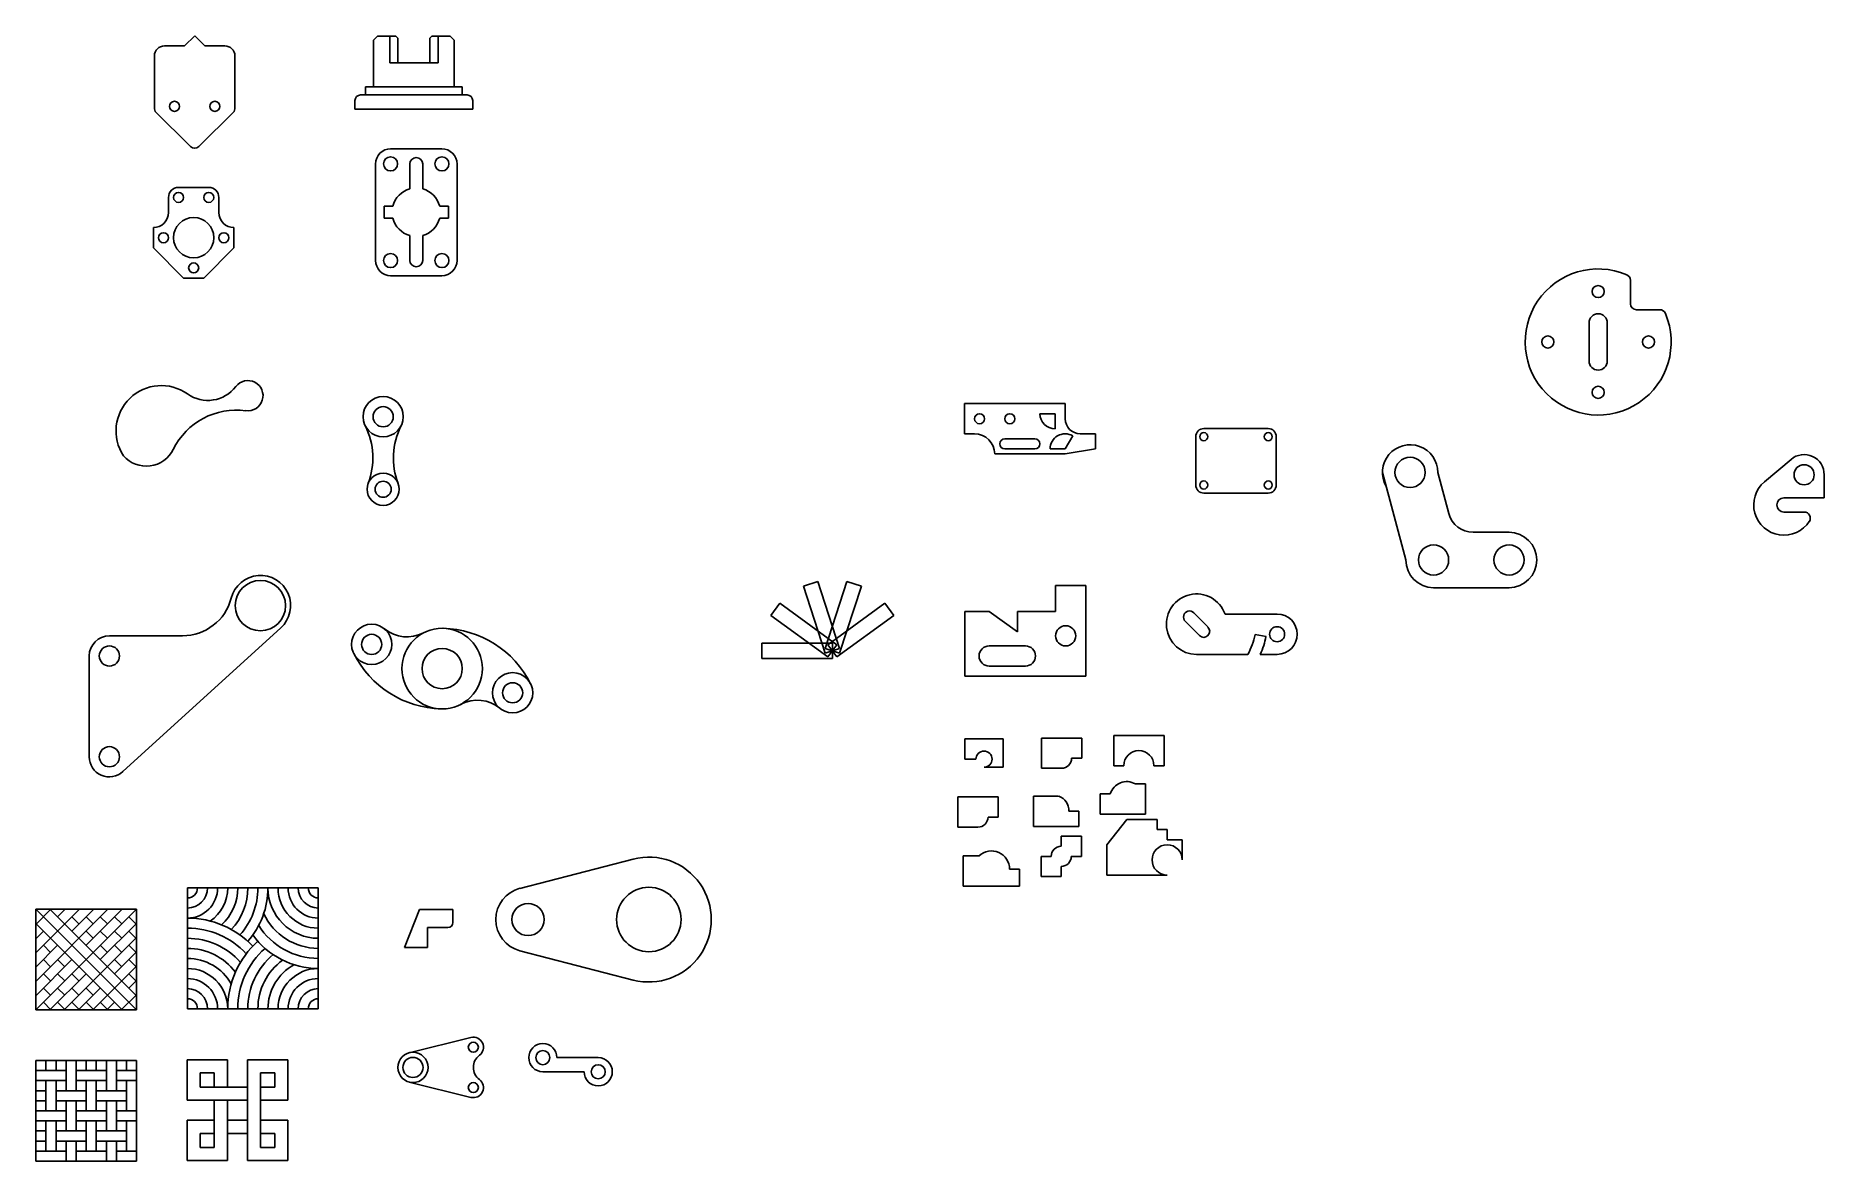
# Model space of a CAD drawing. Header units: millimetres. Extents: x 50 to 1826, y 50 to 1167.
import ezdxf

# ---------------------------------------------------------------- set-up
doc = ezdxf.new("R2010")
doc.units = ezdxf.units.MM

msp = doc.modelspace()

# ---------------------------------------------------------------- linework, layer by layer
for p, q in [((197.7, 1157.1), (177.7, 1157.1)), ((197.7, 1157.1), (207.7, 1167.1)), ((217.7, 1157.1), (207.7, 1167.1)), ((217.7, 1157.1), (237.7, 1157.1)), ((385.4, 1162.8), (389.4, 1166.8)), ((385.4, 1116.4), (385.4, 1162.8)), ((389.4, 1166.8), (401.4, 1166.8)), ((401.4, 1166.8), (407.4, 1166.8)), ((401.4, 1166.8), (401.4, 1140.4)), ((409.4, 1164.8), (407.4, 1166.8)), ((409.4, 1164.8), (409.4, 1140.4)), ((441.4, 1164.8), (443.4, 1166.8)), ((441.4, 1164.8), (441.4, 1140.4)), ((449.4, 1166.8), (443.4, 1166.8)), ((461.4, 1166.8), (449.4, 1166.8)), ((449.4, 1166.8), (449.4, 1140.4)), ((465.4, 1162.8), (461.4, 1166.8)), ((465.4, 1116.4), (465.4, 1162.8)), ((167.7, 1147.1), (167.7, 1097.1)), ((247.7, 1147.1), (247.7, 1097.1)), ((401.4, 1140.4), (425.4, 1140.4)), ((449.4, 1140.4), (425.4, 1140.4)), ((366.9, 1094.4), (366.9, 1102.8)), ((372.5, 1108.4), (377.4, 1108.4)), ((377.4, 1108.4), (377.4, 1116.4)), ((377.4, 1116.4), (385.4, 1116.4)), ((377.4, 1108.4), (425.4, 1108.4)), ((385.4, 1116.4), (425.4, 1116.4)), ((465.4, 1116.4), (425.4, 1116.4)), ((473.4, 1108.4), (425.4, 1108.4)), ((473.4, 1116.4), (465.4, 1116.4)), ((473.4, 1108.4), (473.4, 1116.4)), ((478.3, 1108.4), (473.4, 1108.4)), ((483.9, 1094.4), (483.9, 1102.8)), ((168.5, 1092.1), (203.4, 1057.2)), ((246.8, 1092.1), (211.9, 1057.2)), ((425.4, 1094.4), (366.9, 1094.4)), ((425.4, 1094.4), (483.9, 1094.4)), ((427.8, 1055), (402.3, 1055)), ((427.8, 1055), (453.3, 1055)), ((387.3, 1039.8), (387.3, 998)), ((421.4, 1015.1), (421.4, 1039.9)), ((434.2, 1015.1), (434.2, 1039.9)), ((468.3, 1039.8), (468.3, 998)), ((191.7, 1016.7), (206.7, 1016.7)), ((221.7, 1016.7), (206.7, 1016.7)), ((181.7, 991.7), (181.7, 1006.7)), ((231.7, 991.7), (231.7, 1006.7)), ((387.3, 998), (387.3, 992)), ((395.8, 992), (395.8, 998)), ((395.8, 998), (404.6, 998)), ((459.8, 998), (451.1, 998)), ((459.8, 992), (459.8, 998)), ((468.3, 998), (468.3, 992)), ((387.3, 986), (387.3, 992)), ((387.3, 944.2), (387.3, 986)), ((395.8, 992), (395.8, 986)), ((395.8, 986), (404.6, 986)), ((459.8, 986), (451.1, 986)), ((459.8, 992), (459.8, 986)), ((468.3, 986), (468.3, 992)), ((468.3, 944.2), (468.3, 986)), ((166.7, 966.7), (166.7, 976.7)), ((166.7, 956.7), (166.7, 966.7)), ((246.7, 966.7), (246.7, 976.7)), ((246.7, 956.7), (246.7, 966.7)), ((421.4, 968.8), (421.4, 944.2)), ((434.2, 968.8), (434.2, 944.2)), ((196.7, 926.7), (166.7, 956.7)), ((216.7, 926.7), (246.7, 956.7)), ((206.7, 926.7), (196.7, 926.7)), ((206.7, 926.7), (216.7, 926.7)), ((427.8, 929), (402.3, 929)), ((427.8, 929), (453.3, 929)), ((1633.7, 901.2), (1633.7, 924.4)), ((1639.7, 895.2), (1662.9, 895.2)), ((1592.7, 882.2), (1592.7, 844.2)), ((1610.7, 882.2), (1610.7, 844.2)), ((972.3, 802), (987.3, 802)), ((972.3, 787), (972.3, 802)), ((987.3, 802), (1017.3, 802)), ((1017.3, 802), (1062.3, 802)), ((1062.3, 802), (1072.3, 802)), ((1072.3, 802), (1072.3, 792)), ((972.3, 772), (972.3, 787)), ((1062.3, 792), (1047.3, 792)), ((1062.3, 777), (1062.3, 792)), ((1072.3, 792), (1072.3, 787)), ((982.3, 772), (972.3, 772)), ((1012.3, 767), (1042.3, 767)), ((1072.3, 757), (1079.8, 770)), ((1087.3, 772), (1102.3, 772)), ((1102.3, 772), (1102.3, 757)), ((1202, 721.2), (1202, 769.2)), ((1210, 777.2), (1242, 777.2)), ((1274, 777.2), (1242, 777.2)), ((1282, 721.2), (1282, 769.2)), ((1012.3, 752), (1002.3, 752)), ((1042.3, 757), (1012.3, 757)), ((1042.3, 752), (1012.3, 752)), ((1072.3, 752), (1042.3, 752)), ((1072.3, 757), (1057.3, 757)), ((1102.3, 757), (1072.3, 752)), ((1793.3, 746.7), (1766.9, 724.4)), ((1410.7, 646.8), (1387.4, 733.7)), ((1453.4, 692.8), (1442.4, 733.7)), ((1826.2, 731.4), (1826.2, 708.4)), ((1242, 713.2), (1210, 713.2)), ((1210, 713.2), (1242, 713.2)), ((1242, 713.2), (1274, 713.2)), ((1274, 713.2), (1242, 713.2)), ((1826.2, 708.4), (1786.2, 708.4)), ((1786.2, 694.4), (1806.4, 694.4)), ((1513.2, 674.3), (1477.5, 674.3)), ((826.6, 625.4), (812.4, 620.8)), ((848.3, 558.9), (826.6, 625.4)), ((855.6, 625.4), (834, 558.9)), ((869.9, 620.8), (855.6, 625.4)), ((812.4, 620.8), (834, 554.2)), ((848.3, 554.2), (869.9, 620.8)), ((1092.8, 621.5), (1062.8, 621.5)), ((1062.8, 621.5), (1062.8, 595.5)), ((1092.8, 571.5), (1092.8, 621.5)), ((1513.2, 619.3), (1438.2, 619.3)), ((788.9, 603.8), (780.1, 591.6)), ((780.1, 591.6), (836.7, 550.5)), ((845.5, 562.6), (788.9, 603.8)), ((893.3, 603.8), (836.7, 562.6)), ((845.5, 550.5), (902.2, 591.6)), ((902.2, 591.6), (893.3, 603.8)), ((996.8, 595.5), (972.8, 595.5)), ((972.8, 595.5), (972.8, 551.5)), ((1024.8, 575.5), (996.8, 595.5)), ((1062.8, 595.5), (1024.8, 595.5)), ((1024.8, 595.5), (1024.8, 575.5)), ((1214.1, 580.3), (1200, 594.4)), ((1282.8, 593.1), (1231.1, 593.1)), ((123, 571.5), (195.6, 571.5)), ((293.2, 579.3), (136.5, 436.7)), ((1092.8, 531.5), (1092.8, 571.5)), ((1191.5, 585.9), (1205.7, 571.8)), ((1260.9, 572.9), (1271.8, 570.9)), ((103, 451.5), (103, 551.5)), ((841.1, 564.1), (771.1, 564.1)), ((771.1, 564.1), (771.1, 549.1)), ((834, 554.2), (848.3, 558.9)), ((834, 558.9), (848.3, 554.2)), ((836.7, 550.5), (845.5, 562.6)), ((836.7, 562.6), (845.5, 550.5)), ((841.1, 549.1), (841.1, 564.1)), ((972.8, 551.5), (972.8, 531.5)), ((1032.8, 561.5), (996.8, 561.5)), ((1202.8, 553.1), (1253.6, 553.1)), ((1266.1, 553.1), (1282.8, 553.1)), ((771.1, 549.1), (841.1, 549.1)), ((996.8, 541.5), (1032.8, 541.5)), ((972.8, 531.5), (996.8, 531.5)), ((996.8, 531.5), (1032.8, 531.5)), ((1032.8, 531.5), (1072.8, 531.5)), ((1072.8, 531.5), (1092.8, 531.5)), ((972.7, 469.1), (1010.7, 469.1)), ((972.7, 449.1), (972.7, 469.1)), ((1010.7, 469.1), (1010.7, 441.1)), ((1048.7, 470), (1088.7, 470)), ((1048.7, 440), (1048.7, 470)), ((1088.7, 470), (1088.7, 450)), ((1120.5, 472.6), (1145.5, 472.6)), ((1120.5, 442.6), (1120.5, 472.6)), ((1170.5, 472.6), (1145.5, 472.6)), ((1170.5, 442.6), (1170.5, 472.6)), ((983.7, 449.1), (972.7, 449.1)), ((1088.7, 450), (1078.7, 450)), ((1010.7, 441.1), (991.7, 441.1)), ((1068.7, 440), (1048.7, 440)), ((1130.5, 442.6), (1120.5, 442.6)), ((1160.5, 442.6), (1170.5, 442.6)), ((965.7, 411.6), (1005.7, 411.6)), ((965.7, 381.6), (965.7, 411.6)), ((1005.7, 411.6), (1005.7, 391.6)), ((1040.8, 412.4), (1040.8, 382.4)), ((1040.8, 412.4), (1065.8, 412.4)), ((1107, 414.6), (1107, 394.6)), ((1107, 414.6), (1117, 414.6)), ((1152, 424.6), (1142, 424.6)), ((1152, 394.6), (1152, 424.6)), ((1005.7, 391.6), (995.7, 391.6)), ((1085.8, 397.4), (1075.8, 397.4)), ((1085.8, 382.4), (1085.8, 397.4)), ((1107, 394.6), (1152, 394.6)), ((985.7, 381.6), (965.7, 381.6)), ((1040.8, 382.4), (1085.8, 382.4)), ((1133.6, 389.1), (1113.6, 364.1)), ((1163.6, 389.1), (1133.6, 389.1)), ((1163.6, 379.1), (1163.6, 389.1)), ((1173.6, 379.1), (1163.6, 379.1)), ((1173.6, 369.1), (1173.6, 379.1)), ((1068.4, 372.6), (1088.4, 372.6)), ((1068.4, 362.6), (1068.4, 372.6)), ((1088.4, 372.6), (1088.4, 352.6)), ((1113.6, 364.1), (1113.6, 334.1)), ((1188.6, 369.1), (1173.6, 369.1)), ((1188.6, 349.1), (1188.6, 369.1)), ((643.3, 349.9), (530.8, 320.8)), ((986.8, 353.2), (971.1, 353.2)), ((971.1, 340), (971.1, 353.2)), ((971.1, 340), (971.1, 323)), ((1027.1, 340), (1017.1, 340)), ((1027.1, 323), (1027.1, 340)), ((1058.4, 352.6), (1048.4, 352.6)), ((1048.4, 352.6), (1048.4, 332.6)), ((1068.4, 332.6), (1068.4, 342.6)), ((1088.4, 352.6), (1078.4, 352.6)), ((200.5, 321.3), (330.5, 321.3)), ((200.5, 201.3), (200.5, 321.3)), ((330.5, 321.3), (330.5, 201.3)), ((971.1, 323), (1027.1, 323)), ((1048.4, 332.6), (1068.4, 332.6)), ((1113.6, 334.1), (1173.6, 334.1)), ((49.9, 300.2), (49.9, 200.2)), ((149.9, 300.2), (49.9, 300.2)), ((49.9, 300.2), (149.9, 200.2)), ((149.9, 300.2), (49.9, 200.2)), ((121.6, 300.2), (49.9, 228.5)), ((93.3, 300.2), (49.9, 256.7)), ((65, 300.2), (49.9, 285)), ((50.9, 300.2), (49.9, 299.2)), ((49.9, 286), (135.7, 200.2)), ((64, 300.2), (149.9, 214.3)), ((79.2, 300.2), (71.6, 292.6)), ((78.2, 300.2), (78.7, 299.7)), ((107.4, 300.2), (85.7, 278.5)), ((85.7, 292.6), (92.8, 285.5)), ((92.3, 300.2), (92.8, 299.7)), ((135.7, 300.2), (99.9, 264.3)), ((99.9, 292.6), (106.9, 285.5)), ((106.4, 300.2), (106.9, 299.7)), ((114, 292.6), (121.1, 285.5)), ((149.9, 286), (114, 250.2)), ((120.6, 300.2), (121.1, 299.7)), ((128.2, 292.6), (135.2, 285.5)), ((134.7, 300.2), (135.2, 299.7)), ((142.3, 292.6), (149.9, 285)), ((148.9, 300.2), (149.9, 299.2)), ((149.9, 200.2), (149.9, 300.2)), ((431.1, 300), (416.1, 262)), ((464.1, 300), (431.1, 300)), ((464.1, 287), (464.1, 300)), ((57.4, 278.5), (49.9, 270.9)), ((49.9, 271.9), (50.4, 271.4)), ((149.9, 271.9), (78.2, 200.2)), ((99.9, 278.5), (106.9, 271.4)), ((114, 278.5), (121.1, 271.4)), ((128.2, 278.5), (135.2, 271.4)), ((142.3, 278.5), (149.9, 270.9)), ((439.1, 262), (439.1, 282)), ((439.1, 282), (459.1, 282)), ((71.6, 264.3), (49.9, 242.6)), ((49.9, 257.8), (50.4, 257.2)), ((85.7, 250.2), (49.9, 214.3)), ((57.4, 264.3), (64.5, 257.2)), ((57.4, 250.2), (64.5, 243.1)), ((71.6, 250.2), (78.7, 243.1)), ((114, 264.3), (121.1, 257.2)), ((128.2, 264.3), (135.2, 257.2)), ((149.9, 257.8), (128.2, 236)), ((128.2, 250.2), (135.2, 243.1)), ((142.3, 264.3), (149.9, 256.7)), ((142.3, 250.2), (149.9, 242.6)), ((416.1, 262), (439.1, 262)), ((530.8, 258.9), (643.3, 229.8)), ((49.9, 243.6), (50.4, 243.1)), ((57.4, 236), (64.5, 229)), ((99.9, 236), (64, 200.2)), ((71.6, 236), (78.7, 229)), ((85.7, 236), (92.8, 229)), ((149.9, 243.6), (106.4, 200.2)), ((142.3, 236), (149.9, 228.5)), ((49.9, 229.5), (50.4, 229)), ((49.9, 215.3), (50.4, 214.8)), ((57.4, 221.9), (64.5, 214.8)), ((71.6, 221.9), (78.7, 214.8)), ((85.7, 221.9), (92.8, 214.8)), ((114, 221.9), (92.3, 200.2)), ((99.9, 221.9), (106.9, 214.8)), ((149.9, 215.3), (134.7, 200.2)), ((149.9, 229.5), (142.3, 221.9)), ((49.9, 201.2), (50.9, 200.2)), ((49.9, 200.2), (149.9, 200.2)), ((57.4, 207.8), (65, 200.2)), ((71.6, 207.8), (79.2, 200.2)), ((85.7, 207.8), (93.3, 200.2)), ((99.9, 207.8), (107.4, 200.2)), ((114, 207.8), (121.6, 200.2)), ((128.2, 207.8), (120.6, 200.2)), ((149.9, 201.2), (148.9, 200.2)), ((330.5, 201.3), (200.5, 201.3)), ((482.1, 172.8), (420.8, 157.7)), ((50, 50), (50, 150)), ((50, 150), (150, 150)), ((60, 140), (60, 150)), ((70, 140), (70, 150)), ((80, 120), (80, 150)), ((90, 120), (90, 150)), ((100, 140), (100, 150)), ((110, 140), (110, 150)), ((120, 120), (120, 150)), ((130, 120), (130, 150)), ((140, 140), (140, 150)), ((150, 50), (150, 150)), ((200.2, 150.6), (200.2, 110.6)), ((240.2, 150.6), (200.2, 150.6)), ((240.2, 150.6), (240.2, 123.6)), ((300.2, 150.6), (260.2, 150.6)), ((260.2, 50.6), (260.2, 150.6)), ((300.2, 110.6), (300.2, 150.6)), ((567.5, 152.8), (608.5, 152.8)), ((50, 140), (80, 140)), ((50, 130), (80, 130)), ((60, 100), (60, 130)), ((70, 100), (70, 130)), ((90, 140), (120, 140)), ((90, 130), (120, 130)), ((100, 100), (100, 130)), ((110, 100), (110, 130)), ((130, 140), (150, 140)), ((130, 130), (150, 130)), ((140, 100), (140, 130)), ((213.2, 137.6), (213.2, 123.6)), ((227.2, 137.6), (213.2, 137.6)), ((227.2, 137.6), (227.2, 123.6)), ((287.2, 137.6), (273.2, 137.6)), ((273.2, 63.6), (273.2, 137.6)), ((287.2, 123.6), (287.2, 137.6)), ((482.1, 113.4), (420.8, 128.6)), ((553.5, 138.8), (594.5, 138.8)), ((50, 120), (60, 120)), ((50, 110), (60, 110)), ((70, 120), (100, 120)), ((70, 110), (100, 110)), ((80, 80), (80, 110)), ((90, 80), (90, 110)), ((110, 120), (140, 120)), ((110, 110), (140, 110)), ((120, 80), (120, 110)), ((130, 80), (130, 110)), ((260.2, 110.6), (200.2, 110.6)), ((260.2, 123.6), (213.2, 123.6)), ((227.2, 110.6), (227.2, 63.6)), ((240.2, 110.6), (240.2, 50.6)), ((287.2, 123.6), (273.2, 123.6)), ((300.2, 110.6), (273.2, 110.6)), ((50, 100), (80, 100)), ((50, 90), (80, 90)), ((60, 60), (60, 90)), ((70, 60), (70, 90)), ((90, 100), (120, 100)), ((90, 90), (120, 90)), ((100, 60), (100, 90)), ((110, 60), (110, 90)), ((130, 100), (150, 100)), ((130, 90), (150, 90)), ((140, 60), (140, 90)), ((227.2, 90.6), (200.2, 90.6)), ((200.2, 90.6), (200.2, 50.6)), ((260.2, 90.6), (240.2, 90.6)), ((300.2, 90.6), (273.2, 90.6)), ((300.2, 50.6), (300.2, 90.6)), ((50, 80), (60, 80)), ((70, 80), (100, 80)), ((110, 80), (140, 80)), ((227.2, 77.6), (213.2, 77.6)), ((213.2, 77.6), (213.2, 63.6)), ((260.2, 77.6), (240.2, 77.6)), ((287.2, 77.6), (273.2, 77.6)), ((287.2, 63.6), (287.2, 77.6)), ((50, 70), (60, 70)), ((50, 60), (80, 60)), ((70, 70), (100, 70)), ((80, 50), (80, 70)), ((90, 50), (90, 70)), ((90, 60), (120, 60)), ((110, 70), (140, 70)), ((120, 50), (120, 70)), ((130, 50), (130, 70)), ((130, 60), (150, 60)), ((227.2, 63.6), (213.2, 63.6)), ((287.2, 63.6), (273.2, 63.6)), ((50, 50), (150, 50)), ((200.2, 50.6), (240.2, 50.6)), ((260.2, 50.6), (300.2, 50.6))]:
    msp.add_line(p, q)
for centre, radius in [((187.7, 1097.1), 5), ((227.7, 1097.1), 5), ((402.3, 1040), 7), ((453.3, 1040), 7), ((191.7, 1006.7), 5), ((221.7, 1006.7), 5), ((206.7, 966.7), 20), ((176.7, 966.7), 5), ((236.7, 966.7), 5), ((206.7, 936.7), 5), ((402.3, 944), 7), ((453.3, 944), 7), ((1601.7, 913.2), 6), ((1551.7, 863.2), 6), ((1651.7, 863.2), 6), ((1601.7, 813.2), 6), ((394.9, 789), 20), ((394.9, 789), 10), ((987.3, 787), 5), ((1017.3, 787), 5), ((1210, 769.2), 4), ((1274, 769.2), 4), ((1414.9, 733.7), 15), ((394.9, 717), 16), ((1806.2, 731.4), 10), ((394.9, 717), 8), ((1210, 721.2), 4), ((1274, 721.2), 4), ((1438.2, 646.8), 15), ((1513.2, 646.8), 15), ((273, 601.5), 25), ((383.5, 563), 20), ((383.5, 563), 10), ((453.5, 539), 40), ((1072.8, 571.5), 10), ((1282.8, 573.1), 7.5), ((123, 551.5), 10), ((453.5, 539), 20), ((523.5, 515), 20), ((523.5, 515), 10), ((123, 451.5), 10), ((658.8, 289.9), 32), ((538.8, 289.9), 16), ((484.5, 163.1), 5), ((424.5, 143.1), 15), ((424.5, 143.1), 10), ((553.5, 152.8), 7), ((608.5, 138.8), 7), ((484.5, 123.1), 5)]:
    msp.add_circle(centre, radius)
for centre, radius, start, end in [((177.7, 1147.1), 10, 90, 180), ((237.7, 1147.1), 10, 0, 90), ((372.5, 1102.8), 5.6, 90, 180), ((478.3, 1102.8), 5.6, 0, 90), ((182.7, 1097.1), 15, 180, 199.4712), ((232.7, 1097.1), 15, 340.5288, 0), ((207.7, 1061.5), 6, 225, 315), ((402.5, 1039.8), 15.2, 90, 180), ((453.1, 1039.8), 15.2, 0, 90), ((427.8, 1039.9), 6.4, 0, 180), ((191.7, 1006.7), 10, 90, 180), ((221.7, 1006.7), 10, 0, 90), ((427.8, 992), 24, 105.466, 165.5225), ((427.8, 992), 24, 14.4775, 74.534), ((166.7, 991.7), 15, 270, 0), ((246.7, 991.7), 15, 180, 270), ((427.8, 992), 24, 194.4775, 254.534), ((427.8, 992), 24, 285.466, 345.5225), ((402.5, 944.2), 15.2, 180, 270), ((427.8, 944.2), 6.4, 180, 0), ((453.1, 944.2), 15.2, 270, 0), ((1601.7, 863.2), 72.5, 66.9847, 23.0153), ((1627.7, 924.4), 6, 0, 66.9847), ((1601.7, 882.2), 9, 0, 180), ((1639.7, 901.2), 6, 180, 270), ((1662.9, 889.2), 6, 23.0153, 90), ((1601.7, 844.2), 9, 180, 0), ((174.6, 774.9), 45, 54.705, 213.3627), ((220.8, 840.2), 35, 234.705, 322.7064), ((260.6, 809.9), 15, 262.3471, 142.7064), ((249.2, 725.6), 70, 82.3471, 153.741), ((1062.3, 792), 15, 180, 270), ((1087.3, 787), 15, 180, 270), ((314.7, 748.1), 70, 338.7919, 27.0213), ((475.1, 748.1), 70, 152.9787, 201.2081), ((982.3, 752), 20, 0, 90), ((1012.3, 762), 5, 90, 270), ((1042.3, 762), 5, 270, 90), ((1072.3, 757), 15, 60, 180), ((1210, 769.2), 8, 90, 180), ((1274, 769.2), 8, 0, 90), ((159.6, 769.9), 30, 221.1657, 333.741), ((1414.9, 733.7), 27.5, 0, 210), ((1806.2, 731.4), 20, 0, 130.2078), ((1210, 721.2), 8, 180, 270), ((1274, 721.2), 8, 270, 0), ((1786.2, 701.4), 30, 130.2078, 327.2028), ((1477.5, 699.3), 25, 195, 270), ((1786.2, 701.4), 7, 90, 270), ((1806.4, 688.4), 6, 327.2028, 90), ((1513.2, 646.8), 27.5, 270, 90), ((1438.2, 646.8), 27.5, 180, 270), ((273, 601.5), 30, 312.298, 165.5225), ((195.6, 621.5), 50, 270, 345.5225), ((1202.8, 583.1), 30, 19.4712, 270), ((1195.8, 590.2), 6, 44.9944, 224.9944), ((1282.8, 573.1), 20, 270, 90), ((123, 551.5), 20, 90, 180), ((418.6, 605.4), 35, 230.385, 297.7582), ((452.1, 479), 100, 26.7296, 88.6141), ((1209.9, 576), 6, 224.9944, 44.9944), ((1202.8, 583.1), 59, 329.4377, 350), ((1202.8, 583.1), 70, 334.6231, 350), ((455, 599), 100, 206.7296, 268.6141), ((996.8, 551.5), 10, 90, 270), ((1032.8, 551.5), 10, 270, 90), ((488.5, 472.6), 35, 50.385, 117.7582), ((123, 451.5), 20, 180, 312.298), ((991.7, 449.1), 8, 270, 180), ((1068.7, 450), 10, 270, 0), ((1145.5, 442.6), 15, 90, 180), ((1145.5, 442.6), 15, 0, 90), ((1133.5, 409.7), 17.1, 60, 163.6028), ((1060.9, 398.3), 15, 356.7539, 70.6263), ((985.7, 391.6), 10, 270, 0), ((999.1, 340), 18, 0, 132.8871), ((1068.4, 352.6), 10, 90, 180), ((1173.6, 349.1), 15, 0, 270), ((658.8, 289.9), 62, 255.5225, 104.4775), ((1068.4, 352.6), 10, 270, 0), ((200.5, 321.3), 20, 270, 0), ((200.5, 321.3), 10, 270, 0), ((200.5, 321.3), 30, 270, 0), ((200.5, 321.3), 40, 304.6222, 0), ((200.5, 321.3), 50, 312.8334, 0), ((200.5, 321.3), 60, 316.5675, 0), ((200.5, 321.3), 70, 318.1897, 0), ((200.5, 321.3), 80, 318.5888, 0), ((330.5, 321.3), 50, 180, 270), ((330.5, 321.3), 40, 180, 270), ((330.5, 321.3), 30, 180, 270), ((330.5, 321.3), 20, 180, 270), ((330.5, 321.3), 10, 180, 270), ((538.8, 289.9), 32, 104.4775, 255.5225), ((200.5, 201.3), 90, 43.7617, 90), ((330.5, 321.3), 60, 205.3317, 270), ((459.1, 287), 5, 270, 360), ((200.5, 201.3), 80, 43.0491, 90), ((200.5, 201.3), 70, 41.1711, 90), ((330.5, 201.3), 90, 131.8091, 180), ((330.5, 321.3), 80, 215.6591, 270), ((330.5, 321.3), 70, 212.2042, 270), ((200.5, 201.3), 60, 37.3569, 90), ((200.5, 201.3), 50, 29.6306, 90), ((330.5, 201.3), 80, 131.4096, 180), ((330.5, 201.3), 70, 129.8381, 180), ((330.5, 201.3), 60, 126.3361, 180), ((200.5, 201.3), 40, 0, 90), ((200.5, 201.3), 30, 0, 90), ((330.5, 201.3), 50, 118.955, 180), ((330.5, 201.3), 40, 90, 180), ((330.5, 201.3), 30, 90, 180), ((200.5, 201.3), 20, 0, 90), ((330.5, 201.3), 20, 90, 180), ((200.5, 201.3), 10, 0, 90), ((330.5, 201.3), 10, 90, 180), ((484.5, 163.1), 10, 306.8699, 103.9006), ((553.5, 152.8), 14, 0, 270), ((499.5, 143.1), 15, 126.8699, 233.1301), ((608.5, 138.8), 14, 180, 90), ((484.5, 123.1), 10, 256.0994, 53.1301)]:
    msp.add_arc(centre, radius, start, end)

doc.saveas('drawing.dxf')
